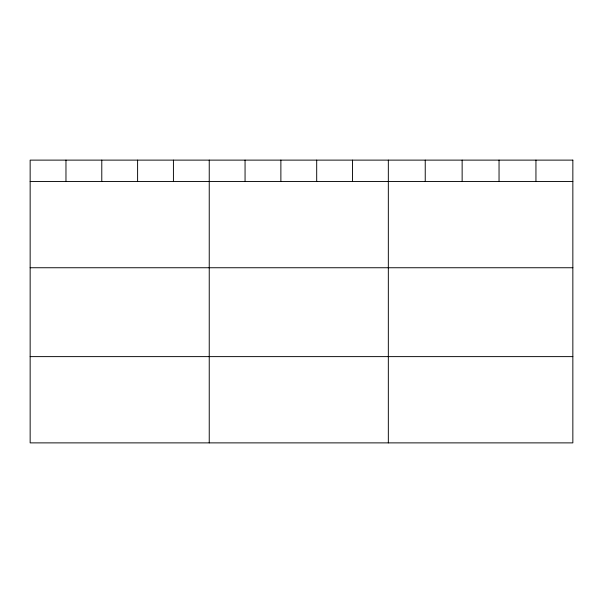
<?xml version="1.0" encoding="UTF-8"?>
<svg xmlns="http://www.w3.org/2000/svg" width="603" height="603" viewBox="0 0 603 603"><rect width="100%" height="100%" fill="white"/><g stroke="black" fill="none" stroke-linecap="round" stroke-linejoin="round"><path stroke-width="0.9" d="M30.15 181.488L572.85 181.488M30.15 267.747L572.85 267.747M30.15 356.622L572.85 356.622M535.946 160.119L535.946 181.488M499.043 160.119L499.043 181.488M462.139 160.119L462.139 181.488M425.236 160.119L425.236 181.488M388.332 160.119L388.332 442.881M352.514 160.119L352.514 181.488M316.696 160.119L316.696 181.488M280.877 160.119L280.877 181.488M245.059 160.119L245.059 181.488M209.241 160.119L209.241 442.881M173.423 160.119L173.423 181.488M137.605 160.119L137.605 181.488M101.786 160.119L101.786 181.488M65.968 160.119L65.968 181.488M572.85 160.119L30.15 160.119L30.15 442.881L572.85 442.881L572.85 160.119"/></g></svg>
